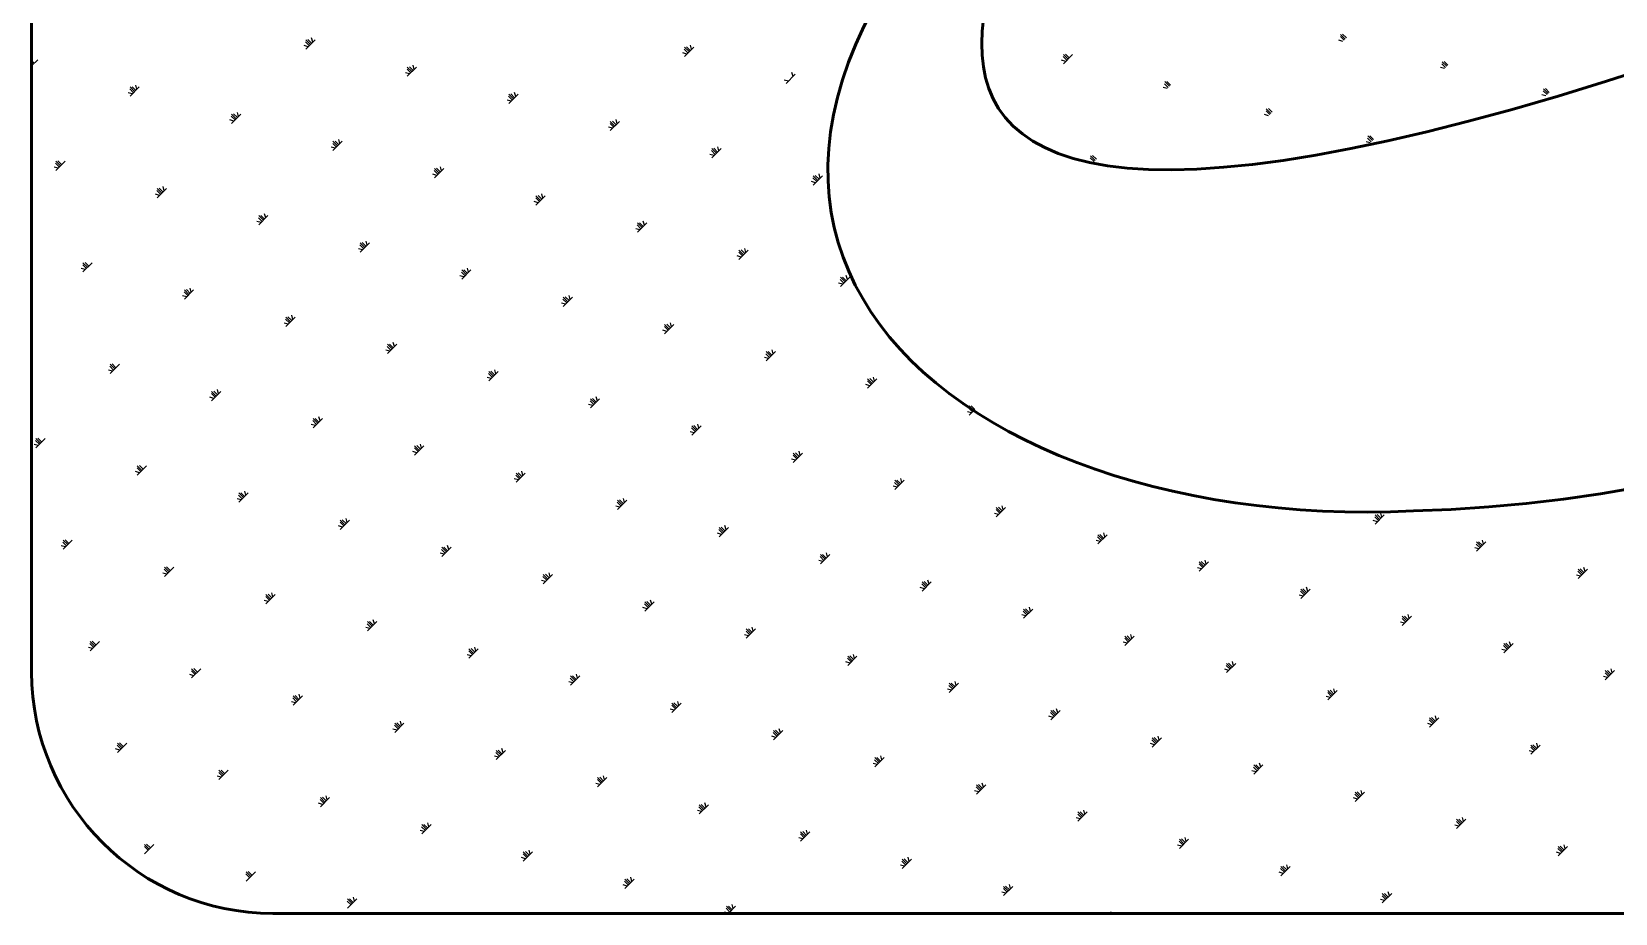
# Model space of a CAD drawing. Extents: x 54907 to 703237, y -798661 to -546661.
# Drawn here: x 482207 to 483632, y -614597 to -613804 of the extents above; entities that cross this region are included whole.
import ezdxf

# ---------------------------------------------------------------- set-up
doc = ezdxf.new("R2010")
doc.units = 0
doc.header["$LTSCALE"] = 1000
doc.header["$MEASUREMENT"] = 0
doc.layers.add('PUB_TITLE', color=4, linetype='Continuous')

msp = doc.modelspace()

# ---------------------------------------------------------------- linework, layer by layer
at = {"layer": 'PUB_TITLE', "color": 4}
for p, q in [((482460.1, -613813.6), (482459.1, -613809.9)), ((483387.7, -613811.9), (483384.4, -613808.6)), ((483388.7, -613810.9), (483384.6, -613806.7)), ((483389.8, -613809.8), (483386.4, -613806.5)), ((482455.9, -613817.8), (482452.3, -613816.8)), ((482457, -613816.7), (482453.6, -613813.4)), ((482458, -613815.7), (482453.9, -613811.5)), ((482453.9, -613819.9), (482462.2, -613811.5)), ((482459.1, -613814.6), (482455.7, -613811.3)), ((482796.6, -613824.3), (482793, -613823.3)), ((482797.6, -613823.3), (482794.3, -613819.9)), ((482798.7, -613822.2), (482794.5, -613818.1)), ((482794.5, -613826.4), (482802.9, -613818.1)), ((482799.7, -613821.2), (482796.4, -613817.9)), ((482800.8, -613820.1), (482799.8, -613816.5)), ((483386.6, -613813), (483383, -613812)), ((482207.3, -613834.9), (482212.8, -613829.4)), ((482209.7, -613832.5), (482207.3, -613830.2)), ((482208.6, -613833.6), (482207.3, -613832.2)), ((482207.6, -613834.6), (482207.3, -613834.3)), ((482548.3, -613841.2), (482544.9, -613837.8)), ((482549.3, -613840.1), (482545.1, -613836)), ((482545.1, -613844.3), (482553.5, -613836)), ((482550.4, -613839.1), (482547, -613835.8)), ((482551.4, -613838.1), (482550.4, -613834.4)), ((483137.3, -613830.9), (483133.6, -613829.9)), ((483138.3, -613829.8), (483135, -613826.5)), ((483139.4, -613828.8), (483135.2, -613824.6)), ((483135.2, -613833), (483143.5, -613824.6)), ((483140.4, -613827.7), (483137.1, -613824.4)), ((483477.9, -613837.4), (483474.3, -613836.5)), ((483479, -613836.4), (483475.6, -613833)), ((483480, -613835.3), (483475.8, -613831.2)), ((483481.1, -613834.3), (483477.7, -613831)), ((482302, -613856), (482301, -613852.3)), ((482547.2, -613842.2), (482543.6, -613841.3)), ((482887.9, -613848.8), (482884.2, -613847.8)), ((482885.8, -613850.9), (482894.1, -613842.5)), ((482892.1, -613844.6), (482891.1, -613841)), ((483229.6, -613854.3), (483226.2, -613851)), ((483230.6, -613853.2), (483226.5, -613849.1)), ((483231.7, -613852.2), (483228.3, -613848.9)), ((482297.8, -613860.1), (482294.2, -613859.2)), ((482298.9, -613859.1), (482295.5, -613855.7)), ((482299.9, -613858), (482295.8, -613853.9)), ((482295.8, -613862.2), (482304.1, -613853.9)), ((482301, -613857), (482297.6, -613853.7)), ((482638.5, -613866.7), (482634.9, -613865.7)), ((482639.5, -613865.6), (482636.2, -613862.3)), ((482640.6, -613864.6), (482636.4, -613860.4)), ((482636.4, -613868.8), (482644.8, -613860.4)), ((482641.6, -613863.6), (482638.3, -613860.2)), ((482642.7, -613862.5), (482641.7, -613858.9)), ((483228.5, -613855.3), (483224.9, -613854.4)), ((483569.2, -613861.9), (483565.6, -613860.9)), ((483570.3, -613860.8), (483566.9, -613857.5)), ((483571.3, -613859.8), (483567.1, -613855.6)), ((483572.3, -613858.8), (483569, -613855.4)), ((482390.2, -613883.5), (482386.8, -613880.2)), ((482391.2, -613882.5), (482387, -613878.3)), ((482387, -613886.7), (482395.4, -613878.3)), ((482392.3, -613881.5), (482388.9, -613878.1)), ((482393.3, -613880.4), (482392.3, -613876.8)), ((483319.8, -613879.8), (483316.2, -613878.8)), ((483320.9, -613878.8), (483317.5, -613875.4)), ((483321.9, -613877.7), (483317.7, -613873.5)), ((483323, -613876.7), (483319.6, -613873.3)), ((482389.1, -613884.6), (482385.5, -613883.6)), ((482729.8, -613891.1), (482726.1, -613890.2)), ((482730.8, -613890.1), (482727.5, -613886.8)), ((482731.9, -613889.1), (482727.7, -613884.9)), ((482727.7, -613893.2), (482736, -613884.9)), ((482732.9, -613888), (482729.6, -613884.7)), ((482734, -613887), (482733, -613883.3)), ((482480.4, -613909.1), (482476.7, -613908.1)), ((482481.4, -613908), (482478.1, -613904.7)), ((482482.5, -613907), (482478.3, -613902.8)), ((482478.3, -613911.1), (482486.7, -613902.8)), ((482483.5, -613905.9), (482480.2, -613902.6)), ((482484.6, -613904.9), (482483.6, -613901.2)), ((482823.2, -613913.5), (482819, -613909.3)), ((482819, -613917.7), (482827.3, -613909.3)), ((482824.2, -613912.5), (482820.9, -613909.1)), ((482825.2, -613911.4), (482824.3, -613907.8)), ((483411.1, -613904.3), (483407.5, -613903.3)), ((483412.1, -613903.2), (483408.8, -613899.9)), ((483413.2, -613902.2), (483409, -613898)), ((483414.2, -613901.1), (483410.9, -613897.8)), ((482232.1, -613925.9), (482228.7, -613922.6)), ((482233.1, -613924.9), (482228.9, -613920.7)), ((482228.9, -613929), (482237.3, -613920.7)), ((482234.2, -613923.8), (482230.8, -613920.5)), ((482821.1, -613915.6), (482817.4, -613914.6)), ((482822.1, -613914.6), (482818.8, -613911.2)), ((483161.7, -613922.2), (483158.1, -613921.2)), ((483162.8, -613921.1), (483159.4, -613917.8)), ((483163.8, -613920.1), (483159.6, -613915.9)), ((483164.9, -613919), (483161.5, -613915.7)), ((482231, -613927), (482227.4, -613926)), ((482571.7, -613933.5), (482568, -613932.5)), ((482572.7, -613932.5), (482569.4, -613929.1)), ((482573.8, -613931.4), (482569.6, -613927.2)), ((482569.6, -613935.6), (482577.9, -613927.2)), ((482574.8, -613930.4), (482571.5, -613927)), ((482575.9, -613929.3), (482574.9, -613925.7)), ((482913.4, -613939), (482910, -613935.7)), ((482914.4, -613938), (482910.3, -613933.8)), ((482910.3, -613942.2), (482918.6, -613933.8)), ((482915.5, -613936.9), (482912.1, -613933.6)), ((482916.5, -613935.9), (482915.5, -613932.2)), ((482322.3, -613951.4), (482318.6, -613950.4)), ((482323.3, -613950.4), (482320, -613947)), ((482324.4, -613949.3), (482320.2, -613945.1)), ((482320.2, -613953.5), (482328.6, -613945.1)), ((482325.4, -613948.3), (482322.1, -613944.9)), ((482326.5, -613947.2), (482325.5, -613943.6)), ((482665, -613955.9), (482660.9, -613951.7)), ((482660.9, -613960.1), (482669.2, -613951.7)), ((482666.1, -613954.8), (482662.8, -613951.5)), ((482667.1, -613953.8), (482666.2, -613950.1)), ((482912.3, -613940.1), (482908.7, -613939.1)), ((482663, -613958), (482659.3, -613957)), ((482664, -613956.9), (482660.7, -613953.6)), ((482413.6, -613975.9), (482409.9, -613974.9)), ((482414.6, -613974.8), (482411.3, -613971.5)), ((482415.7, -613973.8), (482411.5, -613969.6)), ((482411.5, -613978), (482419.8, -613969.6)), ((482416.7, -613972.7), (482413.4, -613969.4)), ((482417.8, -613971.7), (482416.8, -613968)), ((482755.3, -613981.4), (482751.9, -613978)), ((482756.3, -613980.3), (482752.2, -613976.2)), ((482752.2, -613984.5), (482760.5, -613976.2)), ((482757.4, -613979.3), (482754, -613976)), ((482758.4, -613978.2), (482757.4, -613974.6)), ((482506.9, -613998.2), (482502.8, -613994.1)), ((482502.8, -614002.4), (482511.1, -613994.1)), ((482508, -613997.2), (482504.7, -613993.9)), ((482509, -613996.2), (482508.1, -613992.5)), ((482754.2, -613982.4), (482750.6, -613981.4)), ((482504.9, -614000.3), (482501.2, -613999.4)), ((482505.9, -613999.3), (482502.6, -613995.9)), ((482845.5, -614006.9), (482841.9, -614005.9)), ((482846.6, -614005.8), (482843.2, -614002.5)), ((482847.6, -614004.8), (482843.4, -614000.6)), ((482843.4, -614009), (482851.8, -614000.6)), ((482848.7, -614003.8), (482845.3, -614000.4)), ((482849.7, -614002.7), (482848.7, -613999.1)), ((482255.5, -614018.2), (482251.8, -614017.3)), ((482256.5, -614017.2), (482253.2, -614013.9)), ((482257.6, -614016.1), (482253.4, -614012)), ((482253.4, -614020.3), (482261.7, -614012)), ((482258.6, -614015.1), (482255.3, -614011.8)), ((482597.2, -614023.7), (482593.8, -614020.4)), ((482598.2, -614022.7), (482594.1, -614018.5)), ((482594.1, -614026.9), (482602.4, -614018.5)), ((482599.3, -614021.7), (482595.9, -614018.3)), ((482600.3, -614020.6), (482599.3, -614017)), ((482941, -614027.2), (482940, -614023.5)), ((482348.8, -614040.6), (482344.7, -614036.4)), ((482344.7, -614044.8), (482353, -614036.4)), ((482349.9, -614039.6), (482346.5, -614036.2)), ((482350.9, -614038.5), (482350, -614034.9)), ((482596.1, -614024.8), (482592.5, -614023.8)), ((482936.8, -614031.3), (482933.1, -614030.4)), ((482937.8, -614030.3), (482934.5, -614027)), ((482938.9, -614029.3), (482934.7, -614025.1)), ((482934.7, -614033.4), (482943.1, -614025.1)), ((482939.9, -614028.2), (482936.6, -614024.9)), ((482346.8, -614042.7), (482343.1, -614041.7)), ((482347.8, -614041.6), (482344.5, -614038.3)), ((482687.4, -614049.2), (482683.8, -614048.3)), ((482688.5, -614048.2), (482685.1, -614044.9)), ((482689.5, -614047.2), (482685.3, -614043)), ((482685.3, -614051.3), (482693.7, -614043)), ((482690.6, -614046.1), (482687.2, -614042.8)), ((482691.6, -614045.1), (482690.6, -614041.4)), ((482438, -614067.2), (482434.4, -614066.2)), ((482439.1, -614066.1), (482435.7, -614062.8)), ((482440.1, -614065.1), (482435.9, -614060.9)), ((482435.9, -614069.2), (482444.3, -614060.9)), ((482441.2, -614064), (482437.8, -614060.7)), ((482442.2, -614063), (482441.2, -614059.3)), ((482782.9, -614069.5), (482781.9, -614065.9)), ((482778.7, -614073.7), (482775, -614072.7)), ((482779.7, -614072.7), (482776.4, -614069.3)), ((482780.8, -614071.6), (482776.6, -614067.4)), ((482776.6, -614075.8), (482785, -614067.4)), ((482781.8, -614070.6), (482778.5, -614067.2)), ((482529.3, -614091.6), (482525.7, -614090.6)), ((482530.4, -614090.6), (482527, -614087.2)), ((482531.4, -614089.5), (482527.2, -614085.3)), ((482527.2, -614093.7), (482535.6, -614085.3)), ((482532.5, -614088.5), (482529.1, -614085.1)), ((482533.5, -614087.4), (482532.5, -614083.8)), ((482871, -614097.1), (482867.7, -614093.8)), ((482872.1, -614096.1), (482867.9, -614091.9)), ((482867.9, -614100.3), (482876.2, -614091.9)), ((482873.1, -614095), (482869.8, -614091.7)), ((482874.2, -614094), (482873.2, -614090.3)), ((482279.9, -614109.5), (482276.3, -614108.5)), ((482281, -614108.5), (482277.6, -614105.1)), ((482282, -614107.4), (482277.8, -614103.3)), ((482277.8, -614111.6), (482286.2, -614103.3)), ((482283.1, -614106.4), (482279.7, -614103)), ((482624.8, -614111.9), (482623.8, -614108.2)), ((482870, -614098.2), (482866.3, -614097.2)), ((482620.6, -614116.1), (482616.9, -614115.1)), ((482621.6, -614115), (482618.3, -614111.7)), ((482622.7, -614114), (482618.5, -614109.8)), ((482618.5, -614118.2), (482626.9, -614109.8)), ((482623.7, -614112.9), (482620.4, -614109.6)), ((482961.3, -614122.6), (482957.6, -614121.6)), ((482962.3, -614121.6), (482959, -614118.2)), ((482963.3, -614120.5), (482959.2, -614116.4)), ((482959.2, -614124.7), (482967.5, -614116.4)), ((482964.4, -614119.5), (482961.1, -614116.1)), ((482965.4, -614118.4), (482964.5, -614114.8)), ((482371.2, -614134), (482367.6, -614133)), ((482372.3, -614132.9), (482368.9, -614129.6)), ((482373.3, -614131.9), (482369.1, -614127.7)), ((482369.1, -614136.1), (482377.5, -614127.7)), ((482374.3, -614130.8), (482371, -614127.5)), ((482375.4, -614129.8), (482374.4, -614126.1)), ((482712.9, -614139.5), (482709.6, -614136.1)), ((482714, -614138.4), (482709.8, -614134.3)), ((482709.8, -614142.6), (482718.1, -614134.3)), ((482715, -614137.4), (482711.7, -614134.1)), ((482716.1, -614136.4), (482715.1, -614132.7)), ((482466.7, -614154.3), (482465.7, -614150.6)), ((482711.9, -614140.5), (482708.2, -614139.5)), ((483052.5, -614147.1), (483048.9, -614146.1)), ((483053.6, -614146), (483050.2, -614142.7)), ((483054.6, -614145), (483050.5, -614140.8)), ((483050.5, -614149.2), (483054.5, -614145.1)), ((483055.7, -614143.9), (483052.3, -614140.6)), ((482462.5, -614158.4), (482458.8, -614157.5)), ((482463.5, -614157.4), (482460.2, -614154)), ((482464.6, -614156.3), (482460.4, -614152.2)), ((482460.4, -614160.5), (482468.8, -614152.2)), ((482465.6, -614155.3), (482462.3, -614152)), ((482803.2, -614165), (482799.5, -614164)), ((482804.2, -614163.9), (482800.9, -614160.6)), ((482805.2, -614162.9), (482801.1, -614158.7)), ((482801.1, -614167.1), (482809.4, -614158.7)), ((482806.3, -614161.9), (482802.9, -614158.5)), ((482807.3, -614160.8), (482806.4, -614157.2)), ((482213.1, -614176.3), (482209.5, -614175.4)), ((482214.2, -614175.3), (482210.8, -614172)), ((482215.2, -614174.2), (482211, -614170.1)), ((482211, -614178.4), (482219.4, -614170.1)), ((482216.2, -614173.2), (482212.9, -614169.9)), ((482554.8, -614181.8), (482551.5, -614178.5)), ((482555.9, -614180.8), (482551.7, -614176.6)), ((482551.7, -614185), (482560, -614176.6)), ((482556.9, -614179.8), (482553.6, -614176.4)), ((482558, -614178.7), (482557, -614175.1)), ((482306.5, -614198.7), (482302.3, -614194.5)), ((482302.3, -614202.9), (482310.7, -614194.5)), ((482307.5, -614197.7), (482304.2, -614194.3)), ((482553.8, -614182.9), (482550.1, -614181.9)), ((482894.4, -614189.4), (482890.8, -614188.5)), ((482895.5, -614188.4), (482892.1, -614185.1)), ((482896.5, -614187.4), (482892.3, -614183.2)), ((482892.3, -614191.5), (482900.7, -614183.2)), ((482897.6, -614186.3), (482894.2, -614183)), ((482898.6, -614185.3), (482897.6, -614181.6)), ((482304.4, -614200.8), (482300.7, -614199.8)), ((482305.4, -614199.8), (482302.1, -614196.4)), ((482645.1, -614207.3), (482641.4, -614206.4)), ((482646.1, -614206.3), (482642.8, -614203)), ((482647.1, -614205.3), (482643, -614201.1)), ((482643, -614209.4), (482651.3, -614201.1)), ((482648.2, -614204.2), (482644.8, -614200.9)), ((482649.2, -614203.2), (482648.3, -614199.5)), ((482987.8, -614211.8), (482983.6, -614207.6)), ((482983.6, -614216), (482992, -614207.6)), ((482988.9, -614210.8), (482985.5, -614207.4)), ((482989.9, -614209.7), (482988.9, -614206.1)), ((482396.7, -614224.2), (482393.4, -614220.9)), ((482397.8, -614223.2), (482393.6, -614219)), ((482393.6, -614227.3), (482401.9, -614219)), ((482398.8, -614222.1), (482395.5, -614218.8)), ((482399.9, -614221.1), (482398.9, -614217.4)), ((482985.7, -614213.9), (482982.1, -614212.9)), ((482986.8, -614212.9), (482983.4, -614209.5)), ((482395.7, -614225.3), (482392, -614224.3)), ((482736.3, -614231.8), (482732.7, -614230.8)), ((482737.4, -614230.8), (482734, -614227.4)), ((482738.4, -614229.7), (482734.2, -614225.5)), ((482734.2, -614233.9), (482742.6, -614225.5)), ((482739.5, -614228.7), (482736.1, -614225.3)), ((482740.5, -614227.6), (482739.5, -614224)), ((483078, -614237.3), (483074.7, -614234)), ((483079.1, -614236.3), (483074.9, -614232.1)), ((483074.9, -614240.4), (483083.3, -614232.1)), ((483080.1, -614235.2), (483076.8, -614231.9)), ((483081.2, -614234.2), (483080.2, -614230.5)), ((483421.8, -614240.7), (483420.9, -614237.1)), ((482487, -614249.7), (482483.3, -614248.7)), ((482488, -614248.7), (482484.7, -614245.3)), ((482489, -614247.6), (482484.9, -614243.4)), ((482484.9, -614251.8), (482493.2, -614243.4)), ((482490.1, -614246.6), (482486.7, -614243.2)), ((482491.1, -614245.5), (482490.2, -614241.9)), ((482829.7, -614254.2), (482825.5, -614250)), ((482825.5, -614258.4), (482833.9, -614250)), ((482830.7, -614253.1), (482827.4, -614249.8)), ((482831.8, -614252.1), (482830.8, -614248.4)), ((483077, -614238.4), (483073.3, -614237.4)), ((483417.7, -614244.9), (483414, -614243.9)), ((483418.7, -614243.9), (483415.4, -614240.5)), ((483419.7, -614242.8), (483415.6, -614238.6)), ((483415.6, -614247), (483423.9, -614238.6)), ((483420.8, -614241.8), (483417.5, -614238.4)), ((482238.6, -614266.6), (482235.3, -614263.2)), ((482239.7, -614265.5), (482235.5, -614261.4)), ((482235.5, -614269.7), (482243.8, -614261.4)), ((482240.7, -614264.5), (482237.4, -614261.1)), ((482827.6, -614256.3), (482824, -614255.3)), ((482828.7, -614255.2), (482825.3, -614251.9)), ((483168.3, -614262.8), (483164.6, -614261.8)), ((483169.3, -614261.8), (483166, -614258.4)), ((483170.4, -614260.7), (483166.2, -614256.6)), ((483166.2, -614264.9), (483174.5, -614256.6)), ((483171.4, -614259.7), (483168.1, -614256.3)), ((483172.5, -614258.6), (483171.5, -614255)), ((483510, -614268.3), (483506.6, -614265)), ((483511, -614267.3), (483506.9, -614263.1)), ((483506.9, -614271.5), (483515.2, -614263.1)), ((483512.1, -614266.2), (483508.7, -614262.9)), ((483513.1, -614265.2), (483512.1, -614261.5)), ((482237.6, -614267.6), (482233.9, -614266.6)), ((482578.2, -614274.2), (482574.6, -614273.2)), ((482579.3, -614273.1), (482575.9, -614269.8)), ((482580.3, -614272.1), (482576.1, -614267.9)), ((482576.1, -614276.3), (482584.5, -614267.9)), ((482581.4, -614271), (482578, -614267.7)), ((482582.4, -614270), (482581.4, -614266.3)), ((482918.9, -614280.7), (482915.2, -614279.7)), ((482919.9, -614279.7), (482916.6, -614276.3)), ((482921, -614278.6), (482916.8, -614274.5)), ((482916.8, -614282.8), (482925.2, -614274.5)), ((482922, -614277.6), (482918.7, -614274.3)), ((482923.1, -614276.5), (482922.1, -614272.9)), ((483263.7, -614283.1), (483262.8, -614279.5)), ((483508.9, -614269.4), (483505.3, -614268.4)), ((482328.9, -614292.1), (482325.2, -614291.1)), ((482329.9, -614291), (482326.6, -614287.7)), ((482330.9, -614290), (482326.8, -614285.8)), ((482326.8, -614294.2), (482335.1, -614285.8)), ((482332, -614288.9), (482328.6, -614285.6)), ((482670.6, -614297.6), (482667.2, -614294.2)), ((482671.6, -614296.5), (482667.4, -614292.4)), ((482667.4, -614300.7), (482675.8, -614292.4)), ((482672.6, -614295.5), (482669.3, -614292.2)), ((482673.7, -614294.5), (482672.7, -614290.8)), ((483259.6, -614287.3), (483255.9, -614286.3)), ((483260.6, -614286.2), (483257.3, -614282.9)), ((483261.6, -614285.2), (483257.5, -614281)), ((483257.5, -614289.4), (483265.8, -614281)), ((483262.7, -614284.1), (483259.3, -614280.8)), ((483600.2, -614293.8), (483596.6, -614292.9)), ((483601.3, -614292.8), (483597.9, -614289.4)), ((483602.3, -614291.7), (483598.1, -614287.6)), ((483598.1, -614295.9), (483606.5, -614287.6)), ((483603.4, -614290.7), (483600, -614287.4)), ((483604.4, -614289.7), (483603.4, -614286)), ((482669.5, -614298.6), (482665.9, -614297.7)), ((483010.2, -614305.2), (483006.5, -614304.2)), ((483011.2, -614304.1), (483007.9, -614300.8)), ((483012.3, -614303.1), (483008.1, -614298.9)), ((483008.1, -614307.3), (483016.4, -614298.9)), ((483013.3, -614302.1), (483010, -614298.7)), ((483014.4, -614301), (483013.4, -614297.4)), ((483351.9, -614310.7), (483348.5, -614307.4)), ((483352.9, -614309.6), (483348.7, -614305.5)), ((483348.7, -614313.8), (483357.1, -614305.5)), ((483354, -614308.6), (483350.6, -614305.3)), ((483355, -614307.6), (483354, -614303.9)), ((482420.1, -614316.5), (482416.5, -614315.6)), ((482421.2, -614315.5), (482417.8, -614312.1)), ((482422.2, -614314.4), (482418, -614310.3)), ((482418, -614318.6), (482426.4, -614310.3)), ((482423.3, -614313.4), (482419.9, -614310.1)), ((482424.3, -614312.4), (482423.3, -614308.7)), ((482760.8, -614323.1), (482757.1, -614322.1)), ((482761.8, -614322), (482758.5, -614318.7)), ((482762.9, -614321), (482758.7, -614316.8)), ((482758.7, -614325.2), (482767.1, -614316.8)), ((482763.9, -614320), (482760.6, -614316.6)), ((482765, -614318.9), (482764, -614315.3)), ((483105.6, -614325.5), (483104.7, -614321.8)), ((483350.8, -614311.7), (483347.2, -614310.8)), ((482512.5, -614339.9), (482509.1, -614336.6)), ((482513.5, -614338.9), (482509.3, -614334.7)), ((482509.3, -614343.1), (482517.7, -614334.7)), ((482514.5, -614337.9), (482511.2, -614334.5)), ((482515.6, -614336.8), (482514.6, -614333.2)), ((483101.5, -614329.6), (483097.8, -614328.7)), ((483102.5, -614328.6), (483099.2, -614325.3)), ((483103.5, -614327.6), (483099.4, -614323.4)), ((483099.4, -614331.7), (483107.7, -614323.4)), ((483104.6, -614326.5), (483101.2, -614323.2)), ((483442.1, -614336.2), (483438.5, -614335.2)), ((483443.2, -614335.2), (483439.8, -614331.8)), ((483444.2, -614334.1), (483440, -614329.9)), ((483440, -614338.3), (483448.4, -614329.9)), ((483445.2, -614333.1), (483441.9, -614329.7)), ((483446.3, -614332), (483445.3, -614328.4)), ((482511.4, -614341), (482507.8, -614340)), ((482852.1, -614347.5), (482848.4, -614346.6)), ((482853.1, -614346.5), (482849.8, -614343.2)), ((482854.2, -614345.5), (482850, -614341.3)), ((482850, -614349.6), (482858.3, -614341.3)), ((482855.2, -614344.4), (482851.9, -614341.1)), ((482856.3, -614343.4), (482855.3, -614339.7)), ((483193.8, -614353.1), (483190.4, -614349.7)), ((483194.8, -614352), (483190.6, -614347.8)), ((483190.6, -614356.2), (483199, -614347.8)), ((483195.9, -614351), (483192.5, -614347.6)), ((483196.9, -614349.9), (483195.9, -614346.3)), ((482262, -614358.9), (482258.4, -614357.9)), ((482263.1, -614357.9), (482259.7, -614354.5)), ((482264.1, -614356.8), (482259.9, -614352.6)), ((482259.9, -614361), (482268.3, -614352.6)), ((482265.2, -614355.8), (482261.8, -614352.4)), ((482602.7, -614365.5), (482599, -614364.5)), ((482603.7, -614364.4), (482600.4, -614361.1)), ((482604.8, -614363.4), (482600.6, -614359.2)), ((482600.6, -614367.5), (482609, -614359.2)), ((482605.8, -614362.3), (482602.5, -614359)), ((482606.9, -614361.3), (482605.9, -614357.6)), ((482947.5, -614367.8), (482946.6, -614364.2)), ((483192.7, -614354.1), (483189.1, -614353.1)), ((483533.4, -614360.7), (483529.7, -614359.7)), ((483534.4, -614359.6), (483531.1, -614356.3)), ((483535.5, -614358.6), (483531.3, -614354.4)), ((483531.3, -614362.7), (483539.7, -614354.4)), ((483536.5, -614357.5), (483533.2, -614354.2)), ((483537.6, -614356.5), (483536.6, -614352.8)), ((482354.4, -614382.3), (482351, -614379)), ((482355.4, -614381.3), (482351.2, -614377.1)), ((482351.2, -614385.4), (482359.6, -614377.1)), ((482356.4, -614380.2), (482353.1, -614376.9)), ((482943.4, -614372), (482939.7, -614371)), ((482944.4, -614371), (482941.1, -614367.6)), ((482945.4, -614369.9), (482941.3, -614365.7)), ((482941.3, -614374.1), (482949.6, -614365.7)), ((482946.5, -614368.9), (482943.1, -614365.5)), ((483284, -614378.6), (483280.4, -614377.6)), ((483285.1, -614377.5), (483281.7, -614374.2)), ((483286.1, -614376.5), (483281.9, -614372.3)), ((483281.9, -614380.6), (483290.3, -614372.3)), ((483287.1, -614375.4), (483283.8, -614372.1)), ((483288.2, -614374.4), (483287.2, -614370.7)), ((483626.8, -614383), (483622.6, -614378.8)), ((483622.6, -614387.2), (483630.9, -614378.8)), ((483627.8, -614382), (483624.5, -614378.6)), ((483628.9, -614380.9), (483627.9, -614377.3)), ((482353.3, -614383.4), (482349.7, -614382.4)), ((482694, -614389.9), (482690.3, -614388.9)), ((482695, -614388.9), (482691.7, -614385.5)), ((482696.1, -614387.8), (482691.9, -614383.6)), ((482691.9, -614392), (482700.2, -614383.6)), ((482697.1, -614386.8), (482693.8, -614383.4)), ((482698.1, -614385.7), (482697.2, -614382.1)), ((483035.7, -614395.4), (483032.3, -614392.1)), ((483036.7, -614394.4), (483032.5, -614390.2)), ((483032.5, -614398.6), (483040.9, -614390.2)), ((483037.8, -614393.3), (483034.4, -614390)), ((483038.8, -614392.3), (483037.8, -614388.6)), ((483624.7, -614385.1), (483621, -614384.1)), ((483625.7, -614384.1), (483622.4, -614380.7)), ((482444.6, -614407.8), (482440.9, -614406.8)), ((482445.6, -614406.8), (482442.3, -614403.4)), ((482446.7, -614405.7), (482442.5, -614401.5)), ((482442.5, -614409.9), (482450.9, -614401.5)), ((482447.7, -614404.7), (482444.4, -614401.3)), ((482448.8, -614403.6), (482447.8, -614400)), ((482787.3, -614412.3), (482783.2, -614408.1)), ((482783.2, -614416.5), (482791.5, -614408.1)), ((482788.4, -614411.2), (482785, -614407.9)), ((482789.4, -614410.2), (482788.5, -614406.5)), ((483034.6, -614396.5), (483031, -614395.5)), ((483375.3, -614403), (483371.6, -614402)), ((483376.3, -614402), (483373, -614398.6)), ((483377.4, -614400.9), (483373.2, -614396.8)), ((483373.2, -614405.1), (483381.6, -614396.8)), ((483378.4, -614399.9), (483375.1, -614396.5)), ((483379.5, -614398.8), (483378.5, -614395.2)), ((482785.3, -614414.4), (482781.6, -614413.4)), ((482786.3, -614413.3), (482783, -614410)), ((483125.9, -614420.9), (483122.3, -614419.9)), ((483127, -614419.9), (483123.6, -614416.5)), ((483128, -614418.8), (483123.8, -614414.7)), ((483123.8, -614423), (483132.2, -614414.7)), ((483129, -614417.8), (483125.7, -614414.4)), ((483130.1, -614416.7), (483129.1, -614413.1)), ((483468.7, -614425.4), (483464.5, -614421.2)), ((483464.5, -614429.6), (483472.8, -614421.2)), ((483469.7, -614424.3), (483466.4, -614421)), ((483470.8, -614423.3), (483469.8, -614419.6)), ((482535.9, -614432.3), (482532.2, -614431.3)), ((482536.9, -614431.2), (482533.6, -614427.9)), ((482538, -614430.2), (482533.8, -614426)), ((482533.8, -614434.4), (482542.1, -614426)), ((482539, -614429.1), (482535.7, -614425.8)), ((482540, -614428.1), (482539.1, -614424.4)), ((482877.6, -614437.8), (482874.2, -614434.4)), ((482878.6, -614436.7), (482874.4, -614432.6)), ((482874.4, -614440.9), (482882.8, -614432.6)), ((482879.7, -614435.7), (482876.3, -614432.4)), ((482880.7, -614434.6), (482879.7, -614431)), ((483466.6, -614427.5), (483462.9, -614426.5)), ((483467.6, -614426.4), (483464.3, -614423.1)), ((482286.5, -614450.2), (482282.8, -614449.2)), ((482287.5, -614449.1), (482284.2, -614445.8)), ((482288.6, -614448.1), (482284.4, -614443.9)), ((482284.4, -614452.3), (482292.8, -614443.9)), ((482289.6, -614447), (482286.3, -614443.7)), ((482629.2, -614454.6), (482625.1, -614450.5)), ((482625.1, -614458.8), (482633.4, -614450.5)), ((482630.3, -614453.6), (482626.9, -614450.3)), ((482631.3, -614452.6), (482630.3, -614448.9)), ((482876.5, -614438.8), (482872.9, -614437.8)), ((483217.2, -614445.4), (483213.5, -614444.4)), ((483218.2, -614444.3), (483214.9, -614441)), ((483219.3, -614443.3), (483215.1, -614439.1)), ((483215.1, -614447.5), (483223.5, -614439.1)), ((483220.3, -614442.2), (483217, -614438.9)), ((483221.4, -614441.2), (483220.4, -614437.6)), ((483557.9, -614451.9), (483554.2, -614451)), ((483558.9, -614450.9), (483555.6, -614447.5)), ((483559.9, -614449.8), (483555.8, -614445.7)), ((483555.8, -614454), (483564.1, -614445.7)), ((483561, -614448.8), (483557.6, -614445.5)), ((483562, -614447.8), (483561.1, -614444.1)), ((482627.2, -614456.7), (482623.5, -614455.8)), ((482628.2, -614455.7), (482624.9, -614452.3)), ((482967.8, -614463.3), (482964.2, -614462.3)), ((482968.9, -614462.2), (482965.5, -614458.9)), ((482969.9, -614461.2), (482965.7, -614457)), ((482965.7, -614465.4), (482974.1, -614457)), ((482970.9, -614460.2), (482967.6, -614456.8)), ((482972, -614459.1), (482971, -614455.5)), ((483310.6, -614467.7), (483306.4, -614463.6)), ((483306.4, -614471.9), (483314.7, -614463.6)), ((483311.6, -614466.7), (483308.3, -614463.4)), ((483312.7, -614465.7), (483311.7, -614462)), ((482377.8, -614474.6), (482374.1, -614473.7)), ((482378.8, -614473.6), (482375.5, -614470.3)), ((482379.9, -614472.5), (482375.7, -614468.4)), ((482375.7, -614476.7), (482384, -614468.4)), ((482380.9, -614471.5), (482377.6, -614468.2)), ((482719.5, -614480.1), (482716.1, -614476.8)), ((482720.5, -614479.1), (482716.3, -614474.9)), ((482716.3, -614483.3), (482724.7, -614474.9)), ((482721.6, -614478.1), (482718.2, -614474.7)), ((482722.6, -614477), (482721.6, -614473.4)), ((483308.5, -614469.8), (483304.8, -614468.9)), ((483309.5, -614468.8), (483306.2, -614465.5)), ((482471.1, -614497), (482467, -614492.8)), ((482467, -614501.2), (482475.3, -614492.8)), ((482472.2, -614496), (482468.8, -614492.6)), ((482473.2, -614494.9), (482472.2, -614491.3)), ((482718.4, -614481.2), (482714.8, -614480.2)), ((483059.1, -614487.7), (483055.4, -614486.8)), ((483060.1, -614486.7), (483056.8, -614483.4)), ((483061.2, -614485.7), (483057, -614481.5)), ((483057, -614489.8), (483065.4, -614481.5)), ((483062.2, -614484.6), (483058.9, -614481.3)), ((483063.3, -614483.6), (483062.3, -614479.9)), ((483399.8, -614494.3), (483396.1, -614493.3)), ((483400.8, -614493.3), (483397.5, -614489.9)), ((483401.8, -614492.2), (483397.7, -614488)), ((483397.7, -614496.4), (483406, -614488)), ((483402.9, -614491.2), (483399.5, -614487.8)), ((483403.9, -614490.1), (483403, -614486.5)), ((482469, -614499.1), (482465.4, -614498.1)), ((482470.1, -614498), (482466.8, -614494.7)), ((482809.7, -614505.6), (482806.1, -614504.7)), ((482810.8, -614504.6), (482807.4, -614501.3)), ((482811.8, -614503.6), (482807.6, -614499.4)), ((482807.6, -614507.7), (482816, -614499.4)), ((482812.8, -614502.5), (482809.5, -614499.2)), ((482813.9, -614501.5), (482812.9, -614497.8)), ((483151.4, -614511.2), (483148.1, -614507.8)), ((483152.5, -614510.1), (483148.3, -614505.9)), ((483148.3, -614514.3), (483156.6, -614505.9)), ((483153.5, -614509.1), (483150.2, -614505.7)), ((483154.5, -614508), (483153.6, -614504.4)), ((482561.4, -614522.5), (482558, -614519.2)), ((482562.4, -614521.5), (482558.2, -614517.3)), ((482558.2, -614525.6), (482566.6, -614517.3)), ((482563.5, -614520.4), (482560.1, -614517.1)), ((482564.5, -614519.4), (482563.5, -614515.7)), ((483150.4, -614512.2), (483146.7, -614511.2)), ((483491, -614518.8), (483487.4, -614517.8)), ((483492.1, -614517.7), (483488.7, -614514.4)), ((483493.1, -614516.7), (483488.9, -614512.5)), ((483488.9, -614520.8), (483497.3, -614512.5)), ((483494.2, -614515.6), (483490.8, -614512.3)), ((483495.2, -614514.6), (483494.2, -614510.9)), ((482313, -614539.4), (482308.9, -614535.2)), ((482308.9, -614543.5), (482317.2, -614535.2)), ((482314.1, -614538.3), (482310.7, -614535)), ((482560.3, -614523.6), (482556.7, -614522.6)), ((482901, -614530.1), (482897.3, -614529.1)), ((482902, -614529.1), (482898.7, -614525.7)), ((482903.1, -614528), (482898.9, -614523.8)), ((482898.9, -614532.2), (482907.3, -614523.8)), ((482904.1, -614527), (482900.8, -614523.6)), ((482905.2, -614525.9), (482904.2, -614522.3)), ((483241.7, -614536.7), (483238, -614535.7)), ((483242.7, -614535.6), (483239.4, -614532.3)), ((483243.7, -614534.6), (483239.6, -614530.4)), ((483239.6, -614538.7), (483247.9, -614530.4)), ((483244.8, -614533.5), (483241.4, -614530.2)), ((483245.8, -614532.5), (483244.9, -614528.8)), ((483586.5, -614539), (483585.5, -614535.4)), ((482312, -614540.4), (482308.7, -614537.1)), ((482651.6, -614548), (482648, -614547)), ((482652.7, -614547), (482649.3, -614543.6)), ((482653.7, -614545.9), (482649.5, -614541.7)), ((482649.5, -614550.1), (482657.9, -614541.7)), ((482654.7, -614544.9), (482651.4, -614541.5)), ((482655.8, -614543.8), (482654.8, -614540.2)), ((482993.3, -614553.5), (482990, -614550.2)), ((482994.4, -614552.5), (482990.2, -614548.3)), ((482990.2, -614556.7), (482998.5, -614548.3)), ((482995.4, -614551.4), (482992.1, -614548.1)), ((482996.4, -614550.4), (482995.5, -614546.7)), ((483582.3, -614543.2), (483578.7, -614542.2)), ((483583.4, -614542.2), (483580, -614538.8)), ((483584.4, -614541.1), (483580.2, -614536.9)), ((483580.2, -614545.3), (483588.6, -614536.9)), ((483585.4, -614540.1), (483582.1, -614536.7)), ((482403.3, -614564.9), (482399.9, -614561.5)), ((482404.3, -614563.8), (482400.1, -614559.7)), ((482400.1, -614568), (482408.5, -614559.7)), ((482405.4, -614562.8), (482402, -614559.4)), ((482747.1, -614568.3), (482746.1, -614564.6)), ((482992.3, -614554.6), (482988.6, -614553.6)), ((483332.9, -614561.1), (483329.3, -614560.1)), ((483334, -614560.1), (483330.6, -614556.7)), ((483335, -614559), (483330.8, -614554.9)), ((483330.8, -614563.2), (483339.2, -614554.9)), ((483336.1, -614558), (483332.7, -614554.6)), ((483337.1, -614556.9), (483336.1, -614553.3)), ((482742.9, -614572.5), (482739.2, -614571.5)), ((482743.9, -614571.4), (482740.6, -614568.1)), ((482745, -614570.4), (482740.8, -614566.2)), ((482740.8, -614574.6), (482749.2, -614566.2)), ((482746, -614569.3), (482742.7, -614566)), ((483083.6, -614579), (483079.9, -614578)), ((483084.6, -614578), (483081.3, -614574.6)), ((483085.6, -614576.9), (483081.5, -614572.8)), ((483081.5, -614581.1), (483089.8, -614572.8)), ((483086.7, -614575.9), (483083.3, -614572.5)), ((483087.7, -614574.8), (483086.7, -614571.2)), ((483427.3, -614582.4), (483424, -614579.1)), ((483428.4, -614581.4), (483427.4, -614577.7)), ((482494.6, -614589.3), (482491.2, -614586)), ((482495.6, -614588.3), (482491.4, -614584.1)), ((482491.4, -614592.5), (482499.8, -614584.1)), ((482496.6, -614587.2), (482493.3, -614583.9)), ((482497.7, -614586.2), (482496.7, -614582.5)), ((482835.2, -614595.9), (482831.9, -614592.5)), ((482836.3, -614594.8), (482832.1, -614590.7)), ((482837.3, -614593.8), (482834, -614590.5)), ((482834, -614597.1), (482840.4, -614590.7)), ((482838.3, -614592.8), (482837.4, -614589.1)), ((483424.2, -614585.6), (483420.6, -614584.6)), ((483425.3, -614584.5), (483421.9, -614581.2)), ((483426.3, -614583.5), (483422.1, -614579.3)), ((483422.1, -614587.7), (483430.5, -614579.3)), ((482834.2, -614596.9), (482830.5, -614595.9)), ((483174.7, -614597.1), (483174.6, -614597)), ((483178.4, -614597.1), (483178, -614595.7))]:
    msp.add_line(p, q, dxfattribs=at)
at = {"layer": 'PUB_TITLE', "color": 4, "lineweight": 53}
for points, knots in [([(483205.3, -613527.3), (483205.3, -613527.3), (482669.1, -614162.6), (483669.6, -613834.1), (484414.3, -613596.9), (485076.3, -613027.7), (485108.4, -612862.5), (485108.4, -612862.5), (485020.7, -613204.9), (484814, -613485.3), (484792.1, -613555), (484177.7, -614217.1), (483450, -614235.2), (483007, -614256.5), (482653.8, -613940.8), (483205.3, -613527.3)], [0, 0, 0, 0, 1, 1, 1, 2, 2, 2, 3, 3, 3, 4, 4, 4, 5, 5, 5, 5]), ([(484988.8, -613185), (484988.8, -613779), (484988.8, -614380.3), (484988.8, -614380.3), (484988.8, -614499.5), (484891.3, -614597.1), (484772.1, -614597.1), (484772.1, -614597.1), (482424.1, -614597.1), (482424.1, -614597.1), (482304.8, -614597.1), (482207.3, -614499.5), (482207.3, -614380.3), (482207.3, -614380.3), (482207.3, -613836.6), (482207.3, -613272.4)], [2.493971, 2.493971, 2.493971, 2.493971, 3, 3, 3, 4, 4, 4, 5, 5, 5, 6, 6, 6, 6.481204, 6.481204, 6.481204, 6.481204])]:
    msp.add_open_spline(points, degree=3, knots=knots, dxfattribs=at)

doc.saveas('drawing.dxf')
